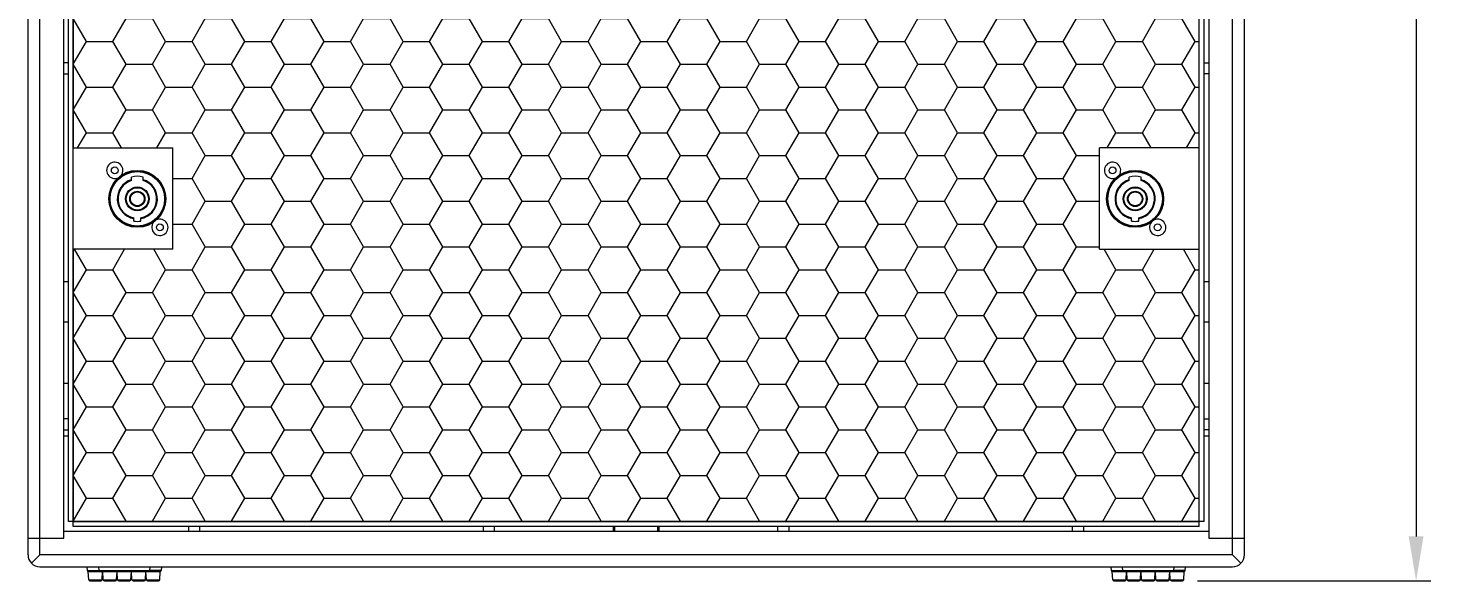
# Model space of a CAD drawing. Header units: millimetres. Extents: x 0 to 4009, y 0 to 2835.
# Drawn here: x 856 to 1447, y 1091 to 1324 of the extents above; entities that cross this region are included whole.
import ezdxf

# ---------------------------------------------------------------- set-up
doc = ezdxf.new("R2010")
doc.units = ezdxf.units.MM
doc.layers.get('0').update_dxf_attribs({"lineweight": 13})
doc.layers.add('标注', color=251, linetype='Continuous', lineweight=9)
doc.styles.get("Standard").update_dxf_attribs({"font": 'arial.ttf'})
doc.dimstyles.new('STANDARD 12.5', dxfattribs={"dimscale": 12.5, "dimtxt": 2.5, "dimasz": 1.5, "dimexe": 0.5, "dimexo": 0.5, "dimgap": 0.5, "dimtad": 1, "dimtoh": 1, "dimdec": 1, "dimzin": 9, "dimdsep": 46, "dimtxsty": 'Standard', "dimcen": 0, "dimclrd": 256, "dimclre": 256, "dimclrt": 256, "dimadec": 0, "dimazin": 0, "dimtp": 0.01, "dimtm": 0.01, "dimtfac": 1, "dimtdec": 1, "dimtofl": 0, "dimtmove": 0, "dimatfit": 3, "dimfxl": 1, "dimtolj": 1, "dimtzin": 4, "dimlwd": -1, "dimlwe": -1, "dimarcsym": 0})

# ---------------------------------------------------------------- blocks, each defined once
blk = doc.blocks.new('*D14')
at = {"layer": 'Defpoints', "color": 0, "transparency": 16777216}
for p in [(1363.36, 1667.12), (1342.3, 1091.12), (1440.63, 1091.12)]:
    blk.add_point(p, dxfattribs=at)
at = {"layer": '标注', "transparency": 16777216}
for p, q in [((1369.61, 1667.12), (1446.88, 1667.12)), ((1440.63, 1648.37), (1440.63, 1109.87)), ((1348.55, 1091.12), (1446.88, 1091.12))]:
    blk.add_line(p, q, dxfattribs=at)
for points in [[(1437.5, 1648.37), (1443.75, 1648.37), (1440.63, 1667.12)], [(1437.5, 1109.87), (1443.75, 1109.87), (1440.63, 1091.12)]]:
    blk.add_solid(points, dxfattribs=at)
at = {"layer": '标注', "transparency": 16777216, "insert": (1418.42, 1379.12), "char_height": 31.25, "attachment_point": 5, "rotation": 90}
blk.add_mtext('\\A1;576', dxfattribs=at)

msp = doc.modelspace()

# ---------------------------------------------------------------- hatches: boundary and pattern name
at = {"layer": '标注'}
h = msp.add_hatch(dxfattribs=at)
h.set_pattern_fill('HONEY', color=256, scale=3.5)
h.set_pattern_definition([(0, (130.814, 0), (16.66875, 9.623707), [11.1125, -22.225]), (120, (130.814, 0), (-16.66875, 9.623707), [11.1125, -22.225]), (60, (130.814, 0), (4e-08, 19.247415), [-22.225, 11.1125])])
h.paths.add_polyline_path([(875.36, 1648.12), (875.36, 1273.58), (917.36, 1273.58), (917.36, 1230.86), (875.36, 1230.86), (875.36, 1116.12), (1349.36, 1116.12), (1349.36, 1230.86), (1307.36, 1230.86), (1307.36, 1273.58), (1349.36, 1273.58), (1349.36, 1648.12)])

# ---------------------------------------------------------------- linework, layer by layer
for p, q in [((873.36, 1116.12), (873.36, 1648.12)), ((875.36, 1114.12), (875.36, 1650.12)), ((1349.36, 1114.12), (1349.36, 1650.12)), ((1351.36, 1116.12), (1351.36, 1648.12)), ((856.36, 1109.12), (856.36, 1357.12)), ((861.36, 1109.12), (861.36, 1356.12)), ((871.36, 1109.12), (871.36, 1357.12)), ((1353.36, 1357.13), (1353.36, 1109.12)), ((1363.36, 1109.12), (1363.36, 1356.12)), ((1368.36, 1109.12), (1368.36, 1357.12)), ((873.36, 1309.47), (871.36, 1309.47)), ((1351.36, 1309.47), (1353.36, 1309.47)), ((871.36, 1304.76), (873.36, 1304.76)), ((1353.36, 1304.76), (1351.36, 1304.76)), ((899.86, 1259.88), (899.86, 1261.28)), ((904.86, 1259.88), (904.86, 1261.28)), ((1319.86, 1259.88), (1319.86, 1261.28)), ((1324.86, 1259.88), (1324.86, 1261.28)), ((900.86, 1242.74), (900.86, 1244.11)), ((903.86, 1242.74), (903.86, 1244.11)), ((1320.86, 1242.74), (1320.86, 1244.11)), ((1323.86, 1242.74), (1323.86, 1244.11)), ((873.36, 1217.22), (871.36, 1217.22)), ((1353.36, 1217.22), (1351.36, 1217.22)), ((871.36, 1200.31), (873.36, 1200.31)), ((1351.36, 1200.31), (1353.36, 1200.31)), ((873.36, 1174.39), (871.36, 1174.39)), ((1353.36, 1174.39), (1351.36, 1174.39)), ((873.36, 1159.47), (871.36, 1159.47)), ((1351.36, 1159.47), (1353.36, 1159.47)), ((871.36, 1154.76), (873.36, 1154.76)), ((873.36, 1152.12), (871.36, 1152.12)), ((1353.36, 1154.76), (1351.36, 1154.76)), ((1353.36, 1152.12), (1351.36, 1152.12)), ((1351.36, 1116.12), (873.36, 1116.12)), ((871.36, 1112.12), (1353.36, 1112.12)), ((1349.36, 1114.12), (875.36, 1114.12)), ((924, 1112.12), (924, 1114.12)), ((928.71, 1112.12), (928.71, 1114.12)), ((1048, 1112.12), (1048, 1114.12)), ((1052.71, 1112.12), (1052.71, 1114.12)), ((1102.86, 1112.12), (1102.86, 1114.12)), ((1103.36, 1112.12), (1103.36, 1114.12)), ((1121.36, 1114.12), (1121.36, 1112.12)), ((1121.86, 1114.12), (1121.86, 1112.12)), ((1172, 1112.12), (1172, 1114.12)), ((1176.71, 1112.12), (1176.71, 1114.12)), ((1296, 1112.12), (1296, 1114.12)), ((1300.71, 1112.12), (1300.71, 1114.12)), ((856.36, 1102.12), (856.36, 1109.12)), ((856.36, 1109.12), (871.36, 1109.12)), ((861.36, 1102.12), (861.36, 1109.12)), ((1353.36, 1109.12), (1368.36, 1109.12)), ((1363.36, 1102.12), (1363.36, 1109.12)), ((1368.36, 1102.12), (1368.36, 1109.12)), ((857.82, 1098.58), (861.36, 1102.12)), ((1363.36, 1102.12), (861.36, 1102.12)), ((1366.89, 1098.58), (1363.36, 1102.12)), ((861.36, 1097.12), (1363.36, 1097.12)), ((881.12, 1097.12), (881.26, 1095.58)), ((881.92, 1091.59), (881.73, 1095.12)), ((881.75, 1095.12), (911.96, 1095.12)), ((886.24, 1095.58), (886.1, 1097.12)), ((886.24, 1095.58), (907.48, 1095.58)), ((886.24, 1095.58), (886.24, 1095.12)), ((887.55, 1091.59), (887.73, 1095.12)), ((887.98, 1091.59), (887.8, 1095.12)), ((893.61, 1091.59), (893.8, 1095.12)), ((894.04, 1091.59), (893.86, 1095.12)), ((899.67, 1091.59), (899.86, 1095.12)), ((900.11, 1091.59), (899.92, 1095.12)), ((905.74, 1091.59), (905.92, 1095.12)), ((906.17, 1091.59), (905.98, 1095.12)), ((907.62, 1097.12), (907.48, 1095.58)), ((907.48, 1095.12), (907.48, 1095.58)), ((911.8, 1091.59), (911.98, 1095.12)), ((912.46, 1095.58), (912.6, 1097.12)), ((1312.12, 1097.12), (1312.26, 1095.58)), ((1312.92, 1091.59), (1312.73, 1095.12)), ((1312.75, 1095.12), (1342.96, 1095.12)), ((1317.24, 1095.58), (1317.1, 1097.12)), ((1317.24, 1095.58), (1338.48, 1095.58)), ((1317.24, 1095.58), (1317.24, 1095.12)), ((1318.55, 1091.59), (1318.73, 1095.12)), ((1318.98, 1091.59), (1318.8, 1095.12)), ((1324.61, 1091.59), (1324.8, 1095.12)), ((1325.04, 1091.59), (1324.86, 1095.12)), ((1330.67, 1091.59), (1330.86, 1095.12)), ((1331.11, 1091.59), (1330.92, 1095.12)), ((1336.74, 1091.59), (1336.92, 1095.12)), ((1337.17, 1091.59), (1336.98, 1095.12)), ((1338.62, 1097.12), (1338.48, 1095.58)), ((1338.48, 1095.12), (1338.48, 1095.58)), ((1342.8, 1091.59), (1342.98, 1095.12)), ((1343.46, 1095.58), (1343.6, 1097.12)), ((881.92, 1091.59), (887.55, 1091.59)), ((882.42, 1091.12), (887.05, 1091.12)), ((887.98, 1091.59), (893.61, 1091.59)), ((888.48, 1091.12), (893.11, 1091.12)), ((894.04, 1091.59), (899.67, 1091.59)), ((894.54, 1091.12), (899.17, 1091.12)), ((900.11, 1091.59), (905.74, 1091.59)), ((900.61, 1091.12), (905.24, 1091.12)), ((906.17, 1091.59), (911.8, 1091.59)), ((906.67, 1091.12), (911.3, 1091.12)), ((1312.92, 1091.59), (1318.55, 1091.59)), ((1313.42, 1091.12), (1318.05, 1091.12)), ((1318.98, 1091.59), (1324.61, 1091.59)), ((1319.48, 1091.12), (1324.11, 1091.12)), ((1325.04, 1091.59), (1330.67, 1091.59)), ((1325.54, 1091.12), (1330.17, 1091.12)), ((1331.11, 1091.59), (1336.74, 1091.59)), ((1331.61, 1091.12), (1336.24, 1091.12)), ((1337.17, 1091.59), (1342.8, 1091.59)), ((1337.67, 1091.12), (1342.3, 1091.12))]:
    msp.add_line(p, q)
for centre, radius in [((902.36, 1252.12), 12), ((902.36, 1252.12), 11.8), ((892.86, 1264.12), 1.43), ((1322.36, 1252.12), 12), ((1322.36, 1252.12), 11.8), ((1312.86, 1264.12), 1.43), ((902.36, 1252.12), 11.5), ((1322.36, 1252.12), 11.5), ((902.36, 1252.12), 5), ((902.36, 1252.12), 4.7), ((902.36, 1252.12), 3.22), ((902.36, 1252.12), 2.92), ((1322.36, 1252.12), 5), ((1322.36, 1252.12), 4.7), ((1322.36, 1252.12), 3.22), ((1322.36, 1252.12), 2.92), ((911.86, 1240.12), 1.43), ((1331.86, 1240.12), 1.43)]:
    msp.add_circle(centre, radius)
for centre, radius, start, end in [((892.86, 1264.12), 3.43, 322.27439, 294.46096), ((1312.86, 1264.12), 3.43, 322.27439, 294.46096), ((902.36, 1252.12), 8.45, 107.20919, 259.77516), ((902.36, 1252.12), 8.15, 107.86358, 259.3945), ((902.36, 1252.12), 9.5, 74.74267, 105.25772), ((902.36, 1252.12), 8.45, 280.22523, 72.7912), ((902.36, 1252.12), 8.15, 280.60589, 72.13681), ((1322.36, 1252.12), 8.45, 107.20919, 259.77516), ((1322.36, 1252.12), 8.15, 107.86358, 259.3945), ((1322.36, 1252.12), 9.5, 74.74267, 105.25772), ((1322.36, 1252.12), 8.45, 280.22523, 72.7912), ((1322.36, 1252.12), 8.15, 280.60589, 72.13681), ((902.36, 1252.12), 9.5, 260.91547, 279.08491), ((911.86, 1240.12), 3.43, 142.27439, 114.46096), ((1322.36, 1252.12), 9.5, 260.91547, 279.08491), ((1331.86, 1240.12), 3.43, 142.27439, 114.46096), ((861.36, 1102.12), 5, 180, 270), ((1363.36, 1102.12), 5, 270, 0), ((881.75, 1095.62), 0.5, 185.00113, 270), ((911.96, 1095.62), 0.5, 270, 354.99887), ((1312.75, 1095.62), 0.5, 185.00113, 270), ((1342.96, 1095.62), 0.5, 270, 354.99887), ((882.42, 1091.62), 0.5, 183, 270), ((887.05, 1091.62), 0.5, 270, 357), ((888.48, 1091.62), 0.5, 183, 270), ((893.11, 1091.62), 0.5, 270, 357), ((894.54, 1091.62), 0.5, 183, 270), ((899.17, 1091.62), 0.5, 270, 357), ((900.61, 1091.62), 0.5, 183, 270), ((905.24, 1091.62), 0.5, 270, 357), ((906.67, 1091.62), 0.5, 183, 270), ((911.3, 1091.62), 0.5, 270, 357), ((1313.42, 1091.62), 0.5, 183, 270), ((1318.05, 1091.62), 0.5, 270, 357), ((1319.48, 1091.62), 0.5, 183, 270), ((1324.11, 1091.62), 0.5, 270, 357), ((1325.54, 1091.62), 0.5, 183, 270), ((1330.17, 1091.62), 0.5, 270, 357), ((1331.61, 1091.62), 0.5, 183, 270), ((1336.24, 1091.62), 0.5, 270, 357), ((1337.67, 1091.62), 0.5, 183, 270), ((1342.3, 1091.62), 0.5, 270, 357)]:
    msp.add_arc(centre, radius, start, end)
for points, knots in [([(881.26, 1095.58), (881.26, 1095.58), (881.26, 1095.57), (881.26, 1095.57), (881.27, 1095.57), (881.28, 1095.57), (881.3, 1095.57), (881.32, 1095.57), (881.36, 1095.57), (881.41, 1095.57), (881.47, 1095.56), (881.55, 1095.56), (881.64, 1095.56), (881.74, 1095.56), (881.89, 1095.56), (882.11, 1095.56), (882.4, 1095.56), (882.73, 1095.56), (883.09, 1095.56), (883.48, 1095.56), (883.9, 1095.56), (884.5, 1095.56), (885.28, 1095.57), (885.91, 1095.57), (886.24, 1095.58)], [0, 0, 0, 0, 0.000381, 0.001321, 0.002849, 0.004969, 0.007682, 0.010988, 0.019376, 0.030122, 0.043196, 0.058569, 0.076206, 0.096072, 0.118117, 0.168522, 0.226955, 0.292843, 0.365561, 0.444396, 0.528594, 0.61732, 0.804926, 1, 1, 1, 1]), ([(912.46, 1095.58), (912.46, 1095.58), (912.46, 1095.57), (912.45, 1095.57), (912.45, 1095.57), (912.44, 1095.57), (912.42, 1095.57), (912.4, 1095.57), (912.36, 1095.57), (912.31, 1095.57), (912.24, 1095.56), (912.17, 1095.56), (912.08, 1095.56), (911.98, 1095.56), (911.83, 1095.56), (911.61, 1095.56), (911.32, 1095.56), (910.99, 1095.56), (910.63, 1095.56), (910.24, 1095.56), (909.82, 1095.56), (909.22, 1095.56), (908.44, 1095.57), (907.8, 1095.57), (907.48, 1095.58)], [0, 0, 0, 0, 0.000381, 0.001321, 0.002849, 0.004969, 0.007683, 0.010989, 0.019377, 0.030122, 0.043197, 0.058569, 0.076207, 0.096073, 0.118118, 0.168522, 0.226956, 0.292843, 0.365561, 0.444396, 0.528593, 0.617319, 0.804925, 1, 1, 1, 1]), ([(1312.26, 1095.58), (1312.26, 1095.58), (1312.26, 1095.57), (1312.26, 1095.57), (1312.27, 1095.57), (1312.28, 1095.57), (1312.3, 1095.57), (1312.32, 1095.57), (1312.36, 1095.57), (1312.41, 1095.57), (1312.47, 1095.56), (1312.55, 1095.56), (1312.64, 1095.56), (1312.74, 1095.56), (1312.89, 1095.56), (1313.11, 1095.56), (1313.4, 1095.56), (1313.73, 1095.56), (1314.09, 1095.56), (1314.48, 1095.56), (1314.9, 1095.56), (1315.5, 1095.56), (1316.28, 1095.57), (1316.91, 1095.57), (1317.24, 1095.58)], [0, 0, 0, 0, 0.000381, 0.001321, 0.002849, 0.004969, 0.007682, 0.010988, 0.019376, 0.030122, 0.043196, 0.058569, 0.076206, 0.096072, 0.118117, 0.168522, 0.226955, 0.292843, 0.365561, 0.444396, 0.528594, 0.61732, 0.804926, 1, 1, 1, 1]), ([(1343.46, 1095.58), (1343.46, 1095.58), (1343.46, 1095.57), (1343.45, 1095.57), (1343.45, 1095.57), (1343.44, 1095.57), (1343.42, 1095.57), (1343.4, 1095.57), (1343.36, 1095.57), (1343.31, 1095.57), (1343.24, 1095.56), (1343.17, 1095.56), (1343.08, 1095.56), (1342.98, 1095.56), (1342.83, 1095.56), (1342.61, 1095.56), (1342.32, 1095.56), (1341.99, 1095.56), (1341.63, 1095.56), (1341.24, 1095.56), (1340.82, 1095.56), (1340.22, 1095.56), (1339.44, 1095.57), (1338.8, 1095.57), (1338.48, 1095.58)], [0, 0, 0, 0, 0.000381, 0.001321, 0.002849, 0.004969, 0.007683, 0.010989, 0.019377, 0.030122, 0.043197, 0.058569, 0.076207, 0.096073, 0.118118, 0.168522, 0.226956, 0.292843, 0.365561, 0.444396, 0.528593, 0.617319, 0.804925, 1, 1, 1, 1])]:
    msp.add_open_spline(points, degree=3, knots=knots)
for p, q in [((875.36, 1648.12), (875.36, 1273.58)), ((1349.36, 1273.58), (1349.36, 1648.12)), ((875.36, 1230.86), (875.36, 1116.12)), ((1349.36, 1116.12), (1349.36, 1230.86)), ((875.36, 1116.12), (1349.36, 1116.12))]:
    msp.add_line(p, q, dxfattribs=at)
at = {"layer": '标注', "lineweight": 9}
for p, q in [((875.36, 1273.58), (917.36, 1273.58)), ((917.36, 1230.86), (917.36, 1273.58)), ((1349.36, 1273.58), (1307.36, 1273.58)), ((1307.36, 1230.86), (1307.36, 1273.58)), ((917.36, 1230.86), (875.36, 1230.86)), ((1307.36, 1230.86), (1349.36, 1230.86))]:
    msp.add_line(p, q, dxfattribs=at)

# ---------------------------------------------------------------- dimensions: what is measured, and where the dimension line sits
at = {"layer": '标注'}
dim = msp.add_linear_dim(base=(1440.63, 1091.12), p1=(1363.36, 1667.12), p2=(1342.3, 1091.12), angle=90, dimstyle='STANDARD 12.5', dxfattribs=at)
dim.commit()
dim.dimension.update_dxf_attribs({"geometry": '*D14', "text_midpoint": (1440.63, 1379.12), "dimtype": 160})

doc.saveas('drawing.dxf')
